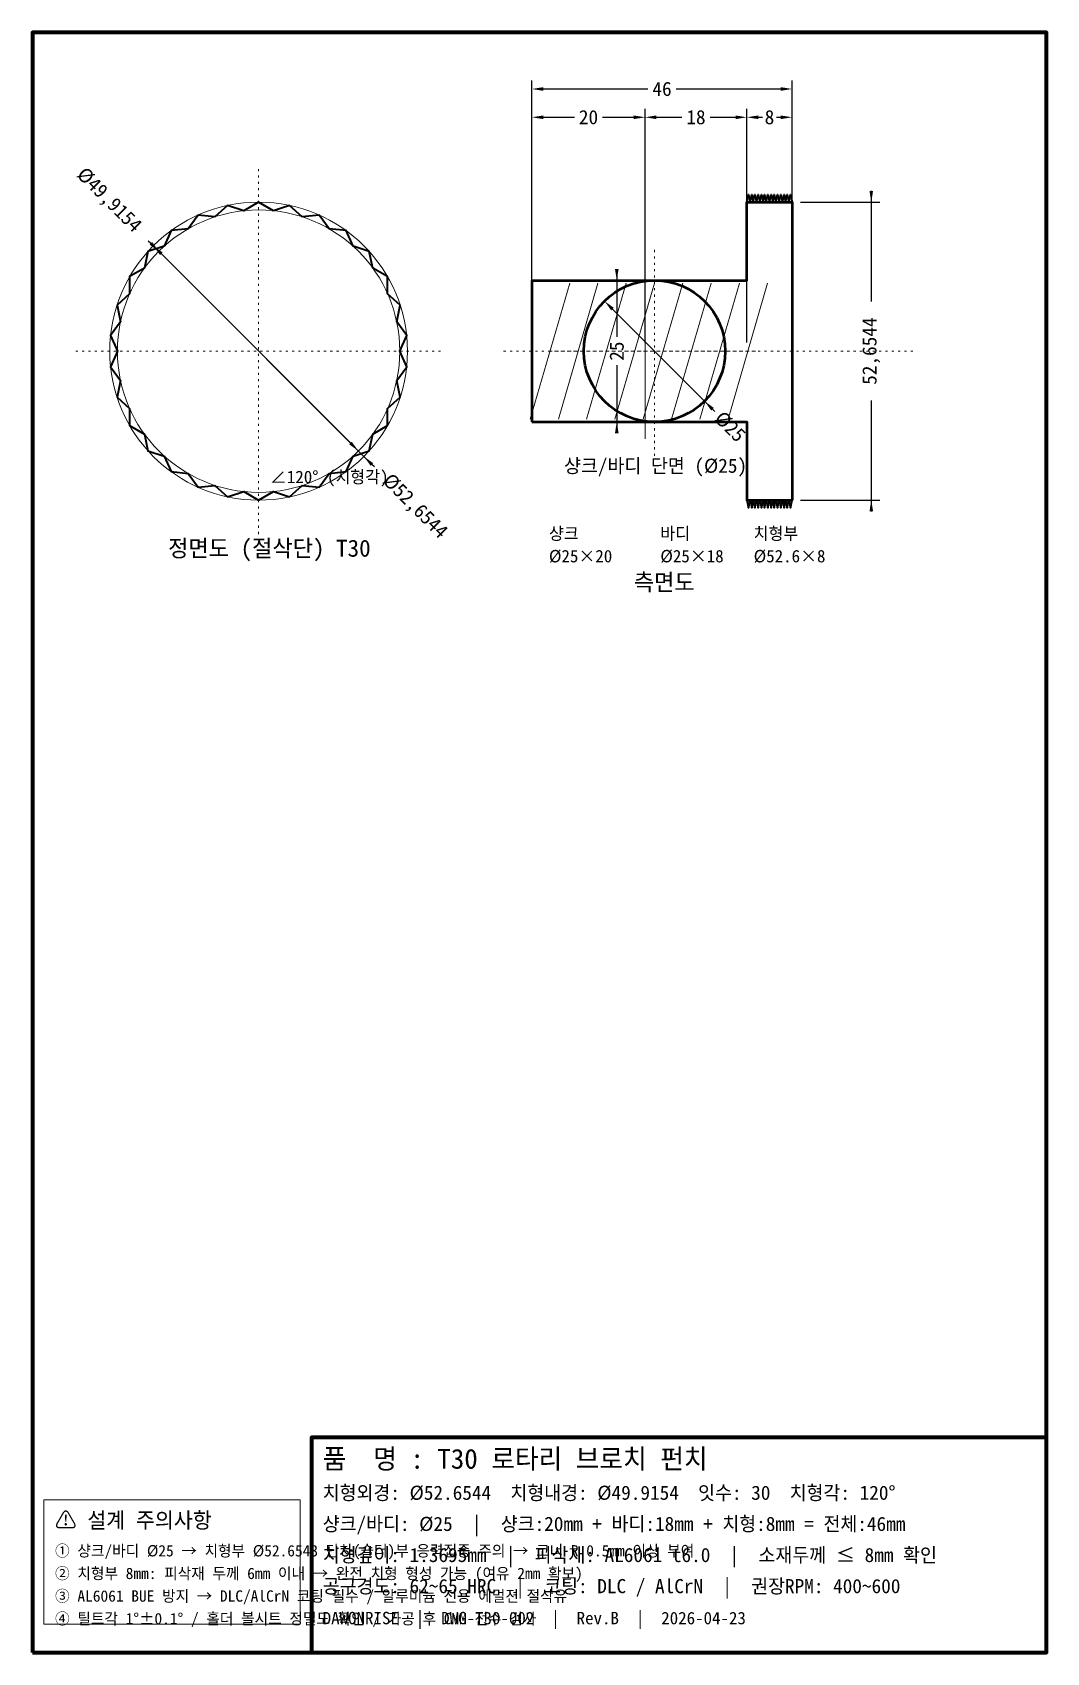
# Model space of a CAD drawing. Header units: millimetres. Extents: x -40 to 139, y -230 to 56.
import ezdxf

# ---------------------------------------------------------------- set-up
doc = ezdxf.new("R2010")
doc.units = ezdxf.units.MM
doc.header["$LTSCALE"] = 1.5
doc.linetypes.add('DASHDOT', pattern=[0.75, -0.25, 0.25, -0.25])
doc.linetypes.add('DASHED2', pattern=[0.25, -0.25])
for name, color, linetype, lineweight in [('BORDER', 7, 'Continuous', 70), ('CENTER', 1, 'DASHDOT', 18), ('DIMENSION', 5, 'Continuous', 18), ('HATCH', 8, 'Continuous', 18), ('HIDDEN', 8, 'DASHED2', 18), ('OUTLINE', 7, 'Continuous', 50), ('TEETH', 2, 'Continuous', 35), ('TEXT', 7, 'Continuous', 18)]:
    doc.layers.add(name, color=color, linetype=linetype, lineweight=lineweight)
doc.dimstyles.new('T30', dxfattribs={"dimtxt": 2.5, "dimasz": 2, "dimexe": 1.5, "dimexo": 1.5, "dimtad": 1, "dimdec": 4, "dimcen": 2.5, "dimclrd": 5, "dimclre": 5, "dimclrt": 5, "dimazin": 3, "dimtfac": 1, "dimtmove": 0, "dimatfit": 3})

# ---------------------------------------------------------------- blocks, each defined once
blk = doc.blocks.new('_CLOSEDFILLED')
at = {"color": 0, "linetype": 'BYBLOCK'}
blk.add_solid([(-1, 0.16), (0, 0), (-1, -0.16)], dxfattribs=at)
blk = doc.blocks.new('*D1')
at = {"color": 5}
for p, q in [((20.03, -20.03), (-17.2, 17.2)), ((20.47, -20.47), (20.03, -20.03))]:
    blk.add_line(p, q, dxfattribs=at)
at = {"layer": 'Defpoints'}
for p in [(0, 0), (18.62, -18.62)]:
    blk.add_point(p, dxfattribs=at)
at = {"layer": 'DIMENSION', "color": 5, "xscale": 2, "yscale": 2, "rotation": 135}
for p in [(-18.62, 18.62), (18.62, -18.62)]:
    blk.add_blockref('_CLOSEDFILLED', p, dxfattribs=at)
at = {"layer": 'DIMENSION', "color": 5, "insert": (27.54, -27.54), "char_height": 2.5, "attachment_point": 5, "rotation": 315}
blk.add_mtext('%%c52,6544', dxfattribs=at)
blk = doc.blocks.new('*D2')
at = {"color": 5}
for p, q in [((-19.5, 19.5), (-19.06, 19.06)), ((-19.06, 19.06), (16.23, -16.23))]:
    blk.add_line(p, q, dxfattribs=at)
at = {"layer": 'Defpoints'}
for p in [(-17.65, 17.65), (0, 0)]:
    blk.add_point(p, dxfattribs=at)
at = {"layer": 'DIMENSION', "color": 5, "xscale": 2, "yscale": 2, "rotation": 315}
for p in [(-17.65, 17.65), (17.65, -17.65)]:
    blk.add_blockref('_CLOSEDFILLED', p, dxfattribs=at)
at = {"layer": 'DIMENSION', "color": 5, "insert": (-26.57, 26.57), "char_height": 2.5, "attachment_point": 5, "rotation": 315}
blk.add_mtext('%%c49,9154', dxfattribs=at)
blk = doc.blocks.new('*D3')
at = {"color": 5}
for p, q in [((80.25, -10.25), (62.58, 7.42)), ((80.69, -10.69), (80.25, -10.25))]:
    blk.add_line(p, q, dxfattribs=at)
at = {"layer": 'Defpoints'}
for p in [(70, 0), (78.84, -8.84)]:
    blk.add_point(p, dxfattribs=at)
at = {"layer": 'DIMENSION', "color": 5, "xscale": 2, "yscale": 2, "rotation": 135}
for p in [(61.16, 8.84), (78.84, -8.84)]:
    blk.add_blockref('_CLOSEDFILLED', p, dxfattribs=at)
at = {"layer": 'DIMENSION', "color": 5, "insert": (83.35, -13.35), "char_height": 2.5, "attachment_point": 5, "rotation": 315}
blk.add_mtext('%%c25', dxfattribs=at)
blk = doc.blocks.new('*D4')
at = {"color": 5}
for p, q in [((48.3272, 1.5), (48.3272, 47.8272)), ((50.3272, 46.3272), (68.8272, 46.3272)), ((73.8272, 46.3272), (92.3272, 46.3272)), ((94.3272, 1.5), (94.3272, 47.8272))]:
    blk.add_line(p, q, dxfattribs=at)
at = {"layer": 'Defpoints'}
for p in [(48.3272, 46.3272), (48.3272, 0), (94.3272, 0)]:
    blk.add_point(p, dxfattribs=at)
at = {"layer": 'DIMENSION', "color": 5, "xscale": 2, "yscale": 2, "rotation": 180}
blk.add_blockref('_CLOSEDFILLED', (48.3272, 46.3272), dxfattribs=at)
at = {"layer": 'DIMENSION', "color": 5, "xscale": 2, "yscale": 2}
blk.add_blockref('_CLOSEDFILLED', (94.3272, 46.3272), dxfattribs=at)
at = {"layer": 'DIMENSION', "color": 5, "insert": (71.3272, 46.3272), "char_height": 2.5, "attachment_point": 5}
blk.add_mtext('46', dxfattribs=at)
blk = doc.blocks.new('*D5')
at = {"color": 5}
for p, q in [((48.3272, 1.5), (48.3272, 42.8272)), ((50.3272, 41.3272), (55.8272, 41.3272)), ((60.8272, 41.3272), (66.3272, 41.3272)), ((68.3272, 1.5), (68.3272, 42.8272))]:
    blk.add_line(p, q, dxfattribs=at)
at = {"layer": 'Defpoints'}
for p in [(48.3272, 41.3272), (48.3272, 0), (68.3272, 0)]:
    blk.add_point(p, dxfattribs=at)
at = {"layer": 'DIMENSION', "color": 5, "xscale": 2, "yscale": 2, "rotation": 180}
blk.add_blockref('_CLOSEDFILLED', (48.3272, 41.3272), dxfattribs=at)
at = {"layer": 'DIMENSION', "color": 5, "xscale": 2, "yscale": 2}
blk.add_blockref('_CLOSEDFILLED', (68.3272, 41.3272), dxfattribs=at)
at = {"layer": 'DIMENSION', "color": 5, "insert": (58.3272, 41.3272), "char_height": 2.5, "attachment_point": 5}
blk.add_mtext('20', dxfattribs=at)
blk = doc.blocks.new('*D6')
at = {"color": 5}
for p, q in [((68.3272, 1.5), (68.3272, 42.8272)), ((70.3272, 41.3272), (74.8272, 41.3272)), ((79.8272, 41.3272), (84.3272, 41.3272)), ((86.3272, 1.5), (86.3272, 42.8272))]:
    blk.add_line(p, q, dxfattribs=at)
at = {"layer": 'Defpoints'}
for p in [(68.3272, 41.3272), (68.3272, 0), (86.3272, 0)]:
    blk.add_point(p, dxfattribs=at)
at = {"layer": 'DIMENSION', "color": 5, "xscale": 2, "yscale": 2, "rotation": 180}
blk.add_blockref('_CLOSEDFILLED', (68.3272, 41.3272), dxfattribs=at)
at = {"layer": 'DIMENSION', "color": 5, "xscale": 2, "yscale": 2}
blk.add_blockref('_CLOSEDFILLED', (86.3272, 41.3272), dxfattribs=at)
at = {"layer": 'DIMENSION', "color": 5, "insert": (77.3272, 41.3272), "char_height": 2.5, "attachment_point": 5}
blk.add_mtext('18', dxfattribs=at)
blk = doc.blocks.new('*D7')
at = {"color": 5}
for p, q in [((86.3272, 1.5), (86.3272, 42.8272)), ((88.3272, 41.3272), (89.0772, 41.3272)), ((91.5772, 41.3272), (92.3272, 41.3272)), ((94.3272, 1.5), (94.3272, 42.8272))]:
    blk.add_line(p, q, dxfattribs=at)
at = {"layer": 'Defpoints'}
for p in [(86.3272, 41.3272), (86.3272, 0), (94.3272, 0)]:
    blk.add_point(p, dxfattribs=at)
at = {"layer": 'DIMENSION', "color": 5, "xscale": 2, "yscale": 2, "rotation": 180}
blk.add_blockref('_CLOSEDFILLED', (86.3272, 41.3272), dxfattribs=at)
at = {"layer": 'DIMENSION', "color": 5, "xscale": 2, "yscale": 2}
blk.add_blockref('_CLOSEDFILLED', (94.3272, 41.3272), dxfattribs=at)
at = {"layer": 'DIMENSION', "color": 5, "insert": (90.3272, 41.3272), "char_height": 2.5, "attachment_point": 5}
blk.add_mtext('8', dxfattribs=at)
blk = doc.blocks.new('*D8')
at = {"color": 5}
for p, q in [((63.3272, 14.5), (63.3272, 2.5)), ((66.8272, 12.5), (61.8272, 12.5)), ((63.3272, -2.5), (63.3272, -14.5)), ((66.8272, -12.5), (61.8272, -12.5))]:
    blk.add_line(p, q, dxfattribs=at)
at = {"layer": 'Defpoints'}
for p in [(63.3272, 12.5), (68.3272, 12.5), (68.3272, -12.5)]:
    blk.add_point(p, dxfattribs=at)
at = {"layer": 'DIMENSION', "color": 5, "xscale": 2, "yscale": 2}
for p, rotation in [((63.3272, 12.5), 270), ((63.3272, -12.5), 90)]:
    blk.add_blockref('_CLOSEDFILLED', p, dxfattribs=dict(at, rotation=rotation))
at = {"layer": 'DIMENSION', "color": 5, "insert": (63.3272, 0), "char_height": 2.5, "attachment_point": 5, "rotation": 90}
blk.add_mtext('25', dxfattribs=at)
blk = doc.blocks.new('*D9')
at = {"color": 5}
for p, q in [((95.8272, 26.3272), (109.8272, 26.3272)), ((108.3272, 28.3272), (108.3272, 8.75)), ((108.3272, -8.75), (108.3272, -28.3272)), ((95.8272, -26.3272), (109.8272, -26.3272))]:
    blk.add_line(p, q, dxfattribs=at)
at = {"layer": 'Defpoints'}
for p in [(94.3272, 26.3272), (108.3272, 26.3272), (94.3272, -26.3272)]:
    blk.add_point(p, dxfattribs=at)
at = {"layer": 'DIMENSION', "color": 5, "xscale": 2, "yscale": 2}
for p, rotation in [((108.3272, 26.3272), 270), ((108.3272, -26.3272), 90)]:
    blk.add_blockref('_CLOSEDFILLED', p, dxfattribs=dict(at, rotation=rotation))
at = {"layer": 'DIMENSION', "color": 5, "insert": (108.3272, 0), "char_height": 2.5, "attachment_point": 5, "rotation": 90}
blk.add_mtext('52,6544', dxfattribs=at)

msp = doc.modelspace()

# ---------------------------------------------------------------- linework, layer by layer
at = {"layer": 'BORDER'}
for points in [[(-40, -230), (139.3272, -230), (139.3272, 56.3272), (-40, 56.3272)], [(9.3272, -230), (139.3272, -230), (139.3272, -192), (9.3272, -192)]]:
    msp.add_lwpolyline(points, close=True, dxfattribs=at)
at = {"layer": 'CENTER'}
for p, q in [((0, -32.3272), (0, 32.3272)), ((70, -18.5), (70, 18.5)), ((-32.3272, 0), (32.3272, 0)), ((43.3272, 0), (116.3272, 0)), ((51.5, 0), (88.5, 0))]:
    msp.add_line(p, q, dxfattribs=at)
at = {"layer": 'DIMENSION'}
msp.add_lwpolyline([(-38, -225), (7.3272, -225), (7.3272, -203), (-38, -203)], close=True, dxfattribs=at)
at = {"layer": 'HATCH'}
for p, q in [((48, -12), (55, 12)), ((53, -12), (60, 12)), ((58, -12), (65, 12)), ((63, -12), (70, 12)), ((68, -12), (75, 12)), ((73, -12), (80, 12)), ((78, -12), (85, 12)), ((83, -12), (90, 12))]:
    msp.add_line(p, q, dxfattribs=at)
at = {"layer": 'HIDDEN'}
msp.add_line((68.3272, 15.5), (68.3272, -15.5), dxfattribs=at)
for radius in [26.3272, 24.9577]:
    msp.add_circle((0, 0), radius, dxfattribs=at)
at = {"layer": 'OUTLINE'}
for p, q in [((94.3272, 26.3272), (94.3272, -26.3272)), ((48.3272, 12.5), (48.3272, -12.5))]:
    msp.add_line(p, q, dxfattribs=at)
for points in [[(48.3272, 12.5), (86.3272, 12.5), (86.3272, 26.3272), (94.3272, 26.3272)], [(48.3272, -12.5), (86.3272, -12.5), (86.3272, -26.3272), (94.3272, -26.3272)]]:
    msp.add_lwpolyline(points, dxfattribs=at)
msp.add_circle((70, 0), 12.5, dxfattribs=at)
at = {"layer": 'TEETH'}
msp.add_lwpolyline([(2.60879, 24.82098), (0, 26.3272), (-2.60879, 24.82098), (-5.47373, 25.75189), (-7.71235, 23.73618), (-10.70824, 24.05109), (-12.47885, 21.614), (-15.47474, 21.29915), (-16.69996, 18.54719), (-19.56492, 17.61634), (-20.1912, 14.66977), (-22.80002, 13.1636), (-22.79999, 10.15121), (-25.03866, 8.13555), (-24.41231, 5.189), (-26.18298, 2.75194), (-24.9577, 0), (-26.18298, -2.75194), (-24.41231, -5.189), (-25.03866, -8.13555), (-22.79999, -10.15121), (-22.80002, -13.1636), (-20.1912, -14.66977), (-19.56492, -17.61634), (-16.69996, -18.54719), (-15.47474, -21.29915), (-12.47885, -21.614), (-10.70824, -24.05109), (-7.71235, -23.73618), (-5.47373, -25.75189), (-2.60879, -24.82098), (0, -26.3272), (2.60879, -24.82098), (5.47373, -25.75189), (7.71235, -23.73618), (10.70824, -24.05109), (12.47885, -21.614), (15.47474, -21.29915), (16.69996, -18.54719), (19.56492, -17.61634), (20.1912, -14.66977), (22.80002, -13.1636), (22.79999, -10.15121), (25.03866, -8.13555), (24.41231, -5.189), (26.18298, -2.75194), (24.9577, 0), (26.18298, 2.75194), (24.41231, 5.189), (25.03866, 8.13555), (22.79999, 10.15121), (22.80002, 13.1636), (20.1912, 14.66977), (19.56492, 17.61634), (16.69996, 18.54719), (15.47474, 21.29915), (12.47885, 21.614), (10.70824, 24.05109), (7.71235, 23.73618), (5.47373, 25.75189)], close=True, dxfattribs=at)
for points in [[(86.3272, 26.3272), (86.61291, 27.6967), (86.89863, 26.3272), (87.18434, 27.6967), (87.47006, 26.3272), (87.75577, 27.6967), (88.04149, 26.3272), (88.3272, 27.6967), (88.61291, 26.3272), (88.89863, 27.6967), (89.18434, 26.3272), (89.47006, 27.6967), (89.75577, 26.3272), (90.04149, 27.6967), (90.3272, 26.3272), (90.61291, 27.6967), (90.89863, 26.3272), (91.18434, 27.6967), (91.47006, 26.3272), (91.75577, 27.6967), (92.04149, 26.3272), (92.3272, 27.6967), (92.61291, 26.3272), (92.89863, 27.6967), (93.18434, 26.3272), (93.47006, 27.6967), (93.75577, 26.3272), (94.04149, 27.6967), (94.3272, 26.3272)], [(86.3272, -26.3272), (86.61291, -27.6967), (86.89863, -26.3272), (87.18434, -27.6967), (87.47006, -26.3272), (87.75577, -27.6967), (88.04149, -26.3272), (88.3272, -27.6967), (88.61291, -26.3272), (88.89863, -27.6967), (89.18434, -26.3272), (89.47006, -27.6967), (89.75577, -26.3272), (90.04149, -27.6967), (90.3272, -26.3272), (90.61291, -27.6967), (90.89863, -26.3272), (91.18434, -27.6967), (91.47006, -26.3272), (91.75577, -27.6967), (92.04149, -26.3272), (92.3272, -27.6967), (92.61291, -26.3272), (92.89863, -27.6967), (93.18434, -26.3272), (93.47006, -27.6967), (93.75577, -26.3272), (94.04149, -27.6967), (94.3272, -26.3272)]]:
    msp.add_lwpolyline(points, dxfattribs=at)

# ---------------------------------------------------------------- texts
at = {"layer": 'TEXT'}
for s, height, p in [('샹크/바디 단면 (Ø25)', 2.5, (54, -21.5)), ('∠120° (치형각)', 2.2, (2, -23.3272)), ('샹크', 2.2, (51.3272, -33.3272)), ('바디', 2.2, (71.0272, -33.3272)), ('치형부', 2.2, (87.5272, -33.3272)), ('정면도 (절삭단) T30', 3, (-16, -36.3272)), ('Ø25×20', 2.2, (51.3272, -37.3272)), ('Ø25×18', 2.2, (71.0272, -37.3272)), ('Ø52.6×8', 2.2, (87.5272, -37.3272)), ('측면도', 3, (66.3272, -42.3272)), ('품  명 : T30 로타리 브로치 펀치', 3.5, (11.3272, -197.5)), ('치형외경: Ø52.6544  치형내경: Ø49.9154  잇수: 30  치형각: 120°', 2.5, (11.3272, -203)), ('⚠ 설계 주의사항', 2.8, (-36, -208)), ('샹크/바디: Ø25  |  샹크:20mm + 바디:18mm + 치형:8mm = 전체:46mm', 2.5, (11.3272, -208.5)), ('① 샹크/바디 Ø25 → 치형부 Ø52.6543 단차(숄더)부 응력집중 주의 → 코너 R 0.5mm 이상 부여', 2, (-36, -213)), ('치형깊이: 1.3695mm  |  피삭재: AL6061 t6.0  |  소재두께 ≤ 8mm 확인', 2.5, (11.3272, -214)), ('② 치형부 8mm: 피삭재 두께 6mm 이내 → 완전 치형 형성 가능 (여유 2mm 확보)', 2, (-36, -217)), ('공구경도: 62~65 HRC  |  코팅: DLC / AlCrN  |  권장RPM: 400~600', 2.5, (11.3272, -219.5)), ('③ AL6061 BUE 방지 → DLC/AlCrN 코팅 필수 / 알루미늄 전용 에멀젼 절삭유', 2, (-36, -221)), ('④ 틸트각 1°±0.1° / 홀더 볼시트 정밀도 확인 / 가공 후 CMM 전수 검사', 2, (-36, -225)), ('DAWONRISE  |  DWG-T30-002  |  Rev.B  |  2026-04-23', 2.2, (11.3272, -225))]:
    msp.add_text(s, height=height, dxfattribs=at).set_placement(p)

# ---------------------------------------------------------------- dimensions: what is measured, and where the dimension line sits
at = {"layer": 'DIMENSION'}
for base, p1, p2, picture, middle in [((48.3272, 46.3272), (48.3272, 0), (94.3272, 0), '*D4', (71.3272, 46.3272)), ((48.3272, 41.3272), (48.3272, 0), (68.3272, 0), '*D5', (58.3272, 41.3272)), ((68.3272, 41.3272), (68.3272, 0), (86.3272, 0), '*D6', (77.3272, 41.3272)), ((86.3272, 41.3272), (86.3272, 0), (94.3272, 0), '*D7', (90.3272, 41.3272))]:
    dim = msp.add_linear_dim(base=base, p1=p1, p2=p2, dimstyle='T30', dxfattribs=at)
    dim.commit()
    dim.dimension.update_dxf_attribs({"geometry": picture, "text_midpoint": middle})
for p1, p2, picture, middle in [((17.64776, -17.64776), (-17.64776, 17.64776), '*D2', (-26.57498, 26.57498)), ((-18.61614, 18.61614), (18.61614, -18.61614), '*D1', (27.54336, -27.54336)), ((61.16117, 8.83883), (78.83883, -8.83883), '*D3', (83.34664, -13.34664))]:
    dim = msp.add_diameter_dim_2p(p1=p1, p2=p2, dimstyle='T30', dxfattribs=at)
    dim.commit()
    dim.dimension.update_dxf_attribs({"geometry": picture, "text_midpoint": middle})
for base, p1, p2, picture, middle in [((108.3272, 26.3272), (94.3272, 26.3272), (94.3272, -26.3272), '*D9', (108.3272, 0)), ((63.3272, 12.5), (68.3272, 12.5), (68.3272, -12.5), '*D8', (63.3272, 0))]:
    dim = msp.add_linear_dim(base=base, p1=p1, p2=p2, angle=90, dimstyle='T30', dxfattribs=at)
    dim.commit()
    dim.dimension.update_dxf_attribs({"geometry": picture, "text_midpoint": middle})

doc.saveas('drawing.dxf')
